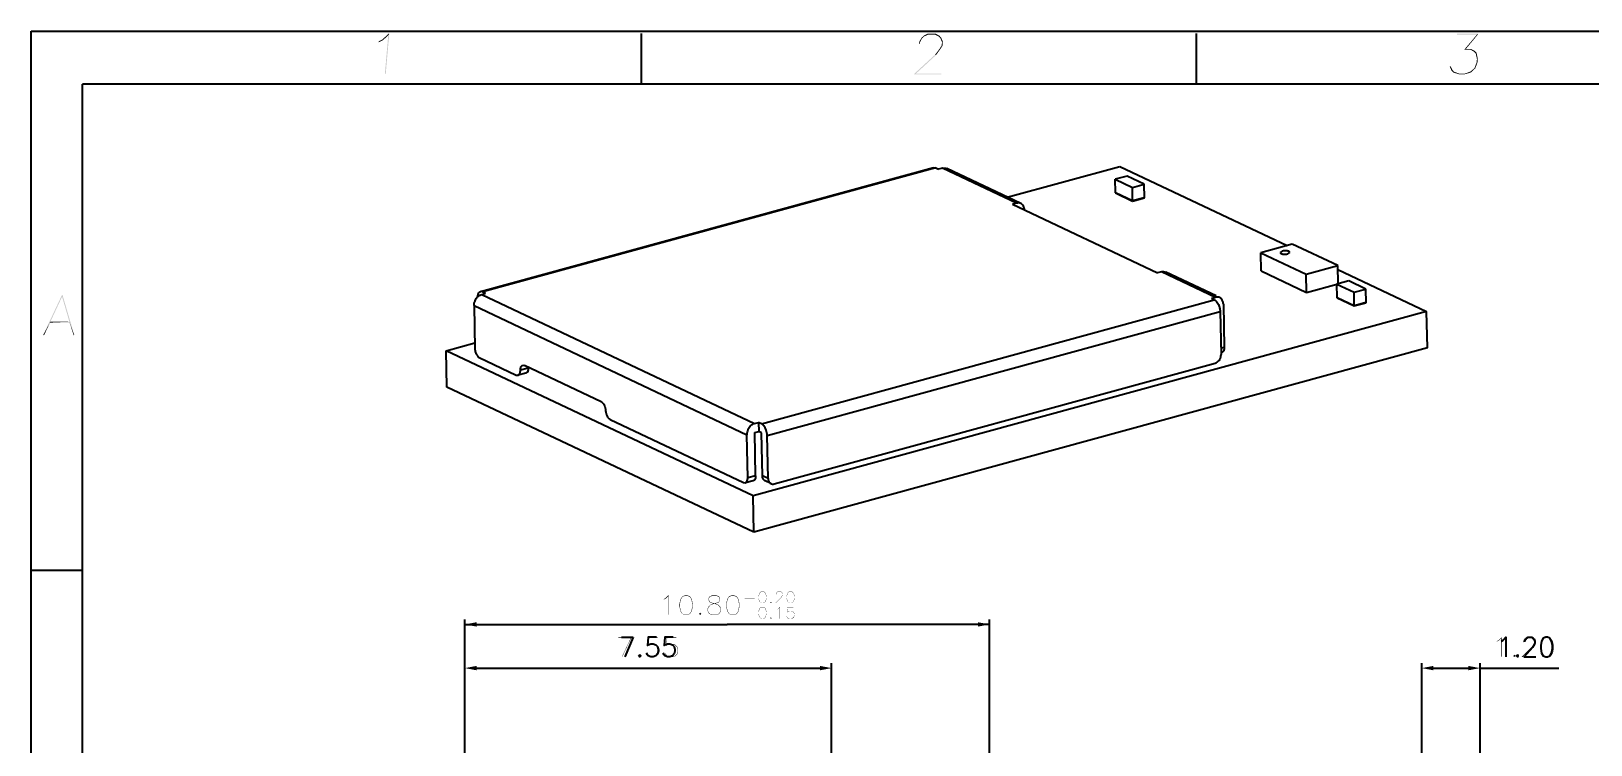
# Model space of a CAD drawing. Header units: millimetres. Extents: x 0 to 297, y 0 to 210.
# Drawn here: x 0 to 160.5, y 136.5 to 210 of the extents above; entities that cross this region are included whole.
import ezdxf

# ---------------------------------------------------------------- set-up
doc = ezdxf.new("R2010")
doc.units = ezdxf.units.MM
doc.header["$LTSCALE"] = 16.335
doc.header["$PDMODE"] = 3
doc.header["$PDSIZE"] = 0.3125
doc.layers.get('0').update_dxf_attribs({"linetype": 'CONTINUOUS'})
doc.layers.get('Defpoints').update_dxf_attribs({"linetype": 'CONTINUOUS'})
doc.styles.get("Standard").update_dxf_attribs({"font": 'romans.ttf'})
doc.dimstyles.new('DIMSTYLE_1', dxfattribs={"dimtxt": 2, "dimasz": 1.2, "dimexe": 0.5, "dimexo": 1, "dimgap": 0.5, "dimtad": 1, "dimlfac": 0.2, "dimzin": 0, "dimdsep": 46, "dimtxsty": 'STANDARD', "dimblk": '_FILLED', "dimblk1": '_FILLED', "dimblk2": '_FILLED', "dimcen": 0.09, "dimazin": 0, "dimtol": 1, "dimtp": 0.2, "dimtm": 0.15, "dimtfac": 0.6, "dimtofl": 0, "dimtmove": 0, "dimatfit": 3, "dimldrblk": '_FILLED', "dimfxl": 1, "dimtolj": 1, "dimtzin": 0, "dimarcsym": 0})

# ---------------------------------------------------------------- blocks, each defined once
blk = doc.blocks.new('_FILLED')
at = {"color": 0, "linetype": 'ByBlock'}
blk.add_solid([(0, 0), (-1, 0.1875), (-1, -0.1875)], dxfattribs=at)
blk = doc.blocks.new('*D2')
at = {"color": 2, "linetype": 'Continuous'}
for p, q in [((44.64, 135.4), (44.64, 149.4)), ((98.64, 135.4), (98.64, 149.4)), ((44.64, 148.9), (71.64, 148.9)), ((98.64, 148.9), (71.64, 148.9))]:
    blk.add_line(p, q, dxfattribs=at)
at = {"color": 2, "linetype": 'Continuous', "xscale": 1.199999999999999, "yscale": 1.199999999999999, "zscale": 1.199999999999999, "rotation": 180}
blk.add_blockref('_FILLED', (44.64, 148.9), dxfattribs=at)
at = {"color": 2, "linetype": 'Continuous', "xscale": 1.199999999999999, "yscale": 1.199999999999999, "zscale": 1.199999999999999}
blk.add_blockref('_FILLED', (98.64, 148.9), dxfattribs=at)
blk = doc.blocks.new('*D7')
at = {"color": 0, "linetype": 'Continuous', "lineweight": -2}
for p, q in [((143.13, 133), (143.13, 144.9)), ((149.13, 135.4), (149.13, 144.9)), ((144.33, 144.4), (147.93, 144.4)), ((149.13, 144.4), (157.24, 144.4))]:
    blk.add_line(p, q, dxfattribs=at)
at = {"layer": 'Defpoints', "color": 0, "linetype": 'Continuous'}
for p in [(143.13, 144.4), (149.13, 134.4), (143.13, 132)]:
    blk.add_point(p, dxfattribs=at)
at = {"color": 0, "linetype": 'Continuous', "lineweight": -2, "xscale": 1.199999999999999, "yscale": 1.199999999999999, "zscale": 1.199999999999999, "rotation": 180}
blk.add_blockref('_FILLED', (143.13, 144.4), dxfattribs=at)
at = {"color": 0, "linetype": 'Continuous', "lineweight": -2, "xscale": 1.199999999999999, "yscale": 1.199999999999999, "zscale": 1.199999999999999}
blk.add_blockref('_FILLED', (149.13, 144.4), dxfattribs=at)
at = {"color": 0, "linetype": 'Continuous', "insert": (150.83, 147.57), "char_height": 2, "attachment_point": 1, "line_spacing_factor": 0.9}
blk.add_mtext('\\A1;1.20', dxfattribs=at)
blk = doc.blocks.new('*D9')
at = {"color": 0, "linetype": 'Continuous', "lineweight": -2}
for p, q in [((44.64, 135.4), (44.64, 144.9)), ((82.39, 133), (82.39, 144.9)), ((45.84, 144.4), (81.19, 144.4))]:
    blk.add_line(p, q, dxfattribs=at)
at = {"layer": 'Defpoints', "color": 0, "linetype": 'Continuous'}
for p in [(82.39, 144.4), (44.64, 134.4), (82.39, 132)]:
    blk.add_point(p, dxfattribs=at)
at = {"color": 0, "linetype": 'Continuous', "lineweight": -2, "xscale": 1.199999999999999, "yscale": 1.199999999999999, "zscale": 1.199999999999999, "rotation": 180}
blk.add_blockref('_FILLED', (44.64, 144.4), dxfattribs=at)
at = {"color": 0, "linetype": 'Continuous', "lineweight": -2, "xscale": 1.199999999999999, "yscale": 1.199999999999999, "zscale": 1.199999999999999}
blk.add_blockref('_FILLED', (82.39, 144.4), dxfattribs=at)
at = {"color": 0, "linetype": 'Continuous', "insert": (63.52, 147.57), "char_height": 2, "attachment_point": 2, "line_spacing_factor": 0.9}
blk.add_mtext('\\A1;7.55', dxfattribs=at)

msp = doc.modelspace()

# ---------------------------------------------------------------- linework, layer by layer
at = {"color": 7, "linetype": 'Continuous'}
for p, q in [((0, 0), (0, 210)), ((0, 210), (297, 210)), ((62.827, 204.558), (62.827, 209.751)), ((119.942, 204.558), (119.942, 209.751)), ((92.86, 195.939), (46.241, 183.168)), ((92.861, 195.939), (93.105, 195.909)), ((93.105, 195.909), (93.398, 195.771)), ((93.803, 195.882), (93.398, 195.771)), ((101.856, 192.25), (94.251, 195.851)), ((100.466, 192.908), (112.037, 196.078)), ((112.037, 196.078), (129.267, 187.92)), ((112.803, 195.074), (111.586, 194.741)), ((111.614, 193.386), (111.586, 194.741)), ((111.586, 194.741), (113.342, 193.91)), ((114.558, 194.243), (112.803, 195.074)), ((113.342, 193.91), (114.558, 194.243)), ((114.587, 192.841), (114.558, 194.243)), ((111.614, 193.386), (111.594, 193.38)), ((111.595, 193.333), (111.594, 193.38)), ((111.594, 193.38), (113.349, 192.549)), ((111.595, 193.333), (113.35, 192.502)), ((111.615, 193.339), (113.37, 192.508)), ((113.37, 192.508), (113.342, 193.91)), ((113.349, 192.549), (114.565, 192.882)), ((113.35, 192.502), (114.587, 192.841)), ((114.566, 192.835), (114.565, 192.882)), ((101.409, 192.281), (101.004, 192.17)), ((101.004, 192.17), (115.922, 185.106)), ((113.35, 192.502), (113.349, 192.549)), ((129.798, 188.066), (126.555, 187.177)), ((134.479, 185.85), (129.798, 188.066)), ((126.555, 187.177), (131.236, 184.961)), ((126.594, 185.308), (126.555, 187.177)), ((128.762, 187.344), (128.555, 187.196)), ((129.347, 187.067), (129.554, 187.216)), ((116.328, 185.217), (115.922, 185.106)), ((121.96, 182.731), (116.775, 185.186)), ((126.594, 185.308), (131.274, 183.091)), ((131.236, 184.961), (134.479, 185.85)), ((131.274, 183.091), (131.236, 184.961)), ((134.517, 183.98), (134.479, 185.85)), ((134.487, 185.449), (143.63, 181.12)), ((46.486, 183.138), (46.779, 183)), ((131.274, 183.091), (134.517, 183.98)), ((135.62, 184.271), (134.403, 183.938)), ((134.403, 183.938), (136.159, 183.107)), ((134.431, 182.582), (134.403, 183.938)), ((137.375, 183.44), (135.62, 184.271)), ((136.159, 183.107), (137.375, 183.44)), ((136.188, 181.704), (136.159, 183.107)), ((137.404, 182.038), (137.375, 183.44)), ((45.582, 181.732), (45.674, 177.291)), ((46.374, 182.888), (46.779, 183)), ((121.886, 182.585), (121.48, 182.474)), ((121.773, 182.336), (121.48, 182.474)), ((122.716, 181.873), (122.807, 177.432)), ((134.431, 182.582), (134.411, 182.577)), ((134.411, 182.577), (136.166, 181.746)), ((134.412, 182.53), (134.411, 182.577)), ((134.412, 182.53), (136.167, 181.699)), ((134.432, 182.535), (136.188, 181.704)), ((136.166, 181.746), (137.382, 182.079)), ((136.167, 181.699), (136.166, 181.746)), ((136.167, 181.699), (137.404, 182.038)), ((137.383, 182.032), (137.382, 182.079)), ((143.63, 181.12), (74.31, 162.129)), ((122.377, 181.124), (122.469, 176.684)), ((143.707, 177.38), (143.63, 181.12)), ((42.717, 177.088), (45.661, 177.894)), ((42.794, 173.348), (42.717, 177.088)), ((74.31, 162.129), (42.717, 177.088)), ((143.707, 177.38), (74.387, 158.39)), ((46.127, 176.382), (49.93, 174.582)), ((50.595, 175.59), (50.778, 175.568)), ((58.677, 171.829), (50.778, 175.568)), ((76.472, 163.378), (121.875, 175.816)), ((49.93, 174.582), (50.113, 174.56)), ((50.924, 174.781), (50.113, 174.559)), ((74.387, 158.39), (42.794, 173.348)), ((59.583, 170.011), (73.332, 163.501)), ((74.456, 169.592), (74.861, 169.703)), ((74.475, 168.657), (74.881, 168.768)), ((74.567, 164.217), (74.475, 168.657)), ((74.861, 169.703), (74.881, 168.768)), ((75.154, 169.565), (74.861, 169.703)), ((75.173, 168.63), (74.881, 168.768)), ((75.265, 164.189), (75.173, 168.63)), ((73.756, 163.995), (73.665, 168.435)), ((75.85, 163.912), (75.758, 168.353)), ((73.332, 163.501), (73.515, 163.479)), ((74.326, 163.701), (73.515, 163.479)), ((76.137, 163.401), (75.552, 163.678)), ((74.387, 158.39), (74.31, 162.129)), ((5.266, 154.454), (0, 154.454))]:
    msp.add_line(p, q, dxfattribs=at)
at = {"color": 9, "linetype": 'Continuous'}
for p, q in [((93.105, 195.909), (46.486, 183.138)), ((101.409, 192.281), (93.803, 195.882)), ((121.886, 182.585), (116.328, 185.217)), ((45.582, 181.732), (73.665, 168.435)), ((46.374, 182.888), (74.456, 169.592)), ((75.154, 169.565), (121.773, 182.336)), ((75.758, 168.353), (122.377, 181.124)), ((122.807, 177.432), (122.452, 177.335)), ((51.165, 175.297), (50.354, 175.075)), ((74.567, 164.217), (73.756, 163.995)), ((75.85, 163.912), (75.265, 164.189))]:
    msp.add_line(p, q, dxfattribs=at)
at = {"color": 7, "linetype": 'Continuous', "const_width": 0.2}
for points in [[(5.266, 5.348), (5.266, 204.558)], [(5.266, 204.558), (291.734, 204.558)]]:
    msp.add_lwpolyline(points, dxfattribs=at)
at = {"color": 7, "linetype": 'Continuous'}
for points, knots in [([(93.803, 195.882), (93.878, 195.902), (94.032, 195.92), (94.184, 195.883), (94.251, 195.851)], [0, 0, 0, 0, 0.5116339, 1, 1, 1, 1]), ([(101.856, 192.25), (101.789, 192.281), (101.638, 192.319), (101.484, 192.301), (101.409, 192.281)], [0, 0, 0, 0, 0.4883661, 1, 1, 1, 1]), ([(102.239, 191.568), (102.238, 191.643), (102.219, 191.788), (102.143, 191.986), (102.021, 192.148), (101.913, 192.223), (101.856, 192.25)], [0, 0, 0, 0, 0.2722447, 0.5290486, 0.7693281, 1, 1, 1, 1]), ([(128.555, 187.196), (128.554, 187.157), (128.609, 187.113), (128.671, 187.085), (128.737, 187.061), (128.833, 187.04), (128.96, 187.029), (129.095, 187.029), (129.225, 187.041), (129.308, 187.057), (129.347, 187.067)], [0, 0, 0, 0, 0.1382427, 0.1904254, 0.249231, 0.3843907, 0.5381582, 0.7003247, 0.8584264, 1, 1, 1, 1]), ([(129.554, 187.216), (129.555, 187.255), (129.5, 187.299), (129.438, 187.327), (129.372, 187.351), (129.276, 187.372), (129.148, 187.383), (129.014, 187.383), (128.884, 187.371), (128.8, 187.355), (128.762, 187.344)], [0, 0, 0, 0, 0.1382427, 0.1904254, 0.249231, 0.3843907, 0.5381582, 0.7003247, 0.8584264, 1, 1, 1, 1]), ([(116.328, 185.217), (116.403, 185.238), (116.557, 185.255), (116.708, 185.218), (116.775, 185.186)], [0, 0, 0, 0, 0.5116339, 1, 1, 1, 1]), ([(46.241, 183.167), (46.187, 183.153), (46.077, 183.082), (46.015, 182.972), (45.989, 182.911)], [0, 0, 0, 0, 0.4585506, 1, 1, 1, 1]), ([(46.402, 183.168), (46.389, 183.171), (46.336, 183.181), (46.28, 183.178), (46.241, 183.167)], [0, 0, 0, 0, 0.2602474, 1, 1, 1, 1]), ([(46.486, 183.138), (46.479, 183.141), (46.452, 183.153), (46.424, 183.163), (46.402, 183.168)], [0, 0, 0, 0, 0.2578757, 1, 1, 1, 1]), ([(45.582, 181.732), (45.579, 181.9), (45.651, 182.244), (45.847, 182.534), (45.971, 182.652)], [0, 0, 0, 0, 0.4969841, 1, 1, 1, 1]), ([(45.989, 182.911), (45.981, 182.889), (45.948, 182.796), (45.931, 182.697), (45.925, 182.621)], [0, 0, 0, 0, 0.2317954, 1, 1, 1, 1]), ([(45.971, 182.652), (45.986, 182.666), (46.046, 182.721), (46.113, 182.768), (46.165, 182.799)], [0, 0, 0, 0, 0.2554178, 1, 1, 1, 1]), ([(46.165, 182.799), (46.182, 182.809), (46.248, 182.845), (46.319, 182.874), (46.374, 182.888)], [0, 0, 0, 0, 0.2580911, 1, 1, 1, 1]), ([(121.773, 182.336), (121.828, 182.31), (121.938, 182.231), (122.135, 182.005), (122.238, 181.786), (122.289, 181.629)], [0, 0, 0, 0, 0.2051894, 0.4457683, 1, 1, 1, 1]), ([(122.333, 182.554), (122.266, 182.586), (122.115, 182.623), (121.961, 182.606), (121.886, 182.585)], [0, 0, 0, 0, 0.4883661, 1, 1, 1, 1]), ([(122.289, 181.629), (122.303, 181.587), (122.35, 181.422), (122.375, 181.251), (122.377, 181.124)], [0, 0, 0, 0, 0.2556025, 1, 1, 1, 1]), ([(122.598, 182.31), (122.566, 182.363), (122.489, 182.46), (122.387, 182.529), (122.333, 182.554)], [0, 0, 0, 0, 0.5091238, 1, 1, 1, 1]), ([(122.716, 181.873), (122.715, 181.913), (122.703, 182.064), (122.655, 182.214), (122.598, 182.31)], [0, 0, 0, 0, 0.2622439, 1, 1, 1, 1]), ([(45.674, 177.291), (45.676, 177.163), (45.722, 176.912), (45.832, 176.68), (45.905, 176.58)], [0, 0, 0, 0, 0.5081815, 1, 1, 1, 1]), ([(122.807, 177.432), (122.809, 177.37), (122.801, 177.252), (122.757, 177.093), (122.681, 176.973), (122.605, 176.927), (122.567, 176.917)], [0, 0, 0, 0, 0.3098896, 0.5806391, 0.8058102, 1, 1, 1, 1]), ([(45.905, 176.58), (45.922, 176.557), (45.984, 176.48), (46.062, 176.413), (46.127, 176.382)], [0, 0, 0, 0, 0.279905, 1, 1, 1, 1]), ([(50.336, 174.864), (50.339, 174.881), (50.351, 174.95), (50.355, 175.021), (50.354, 175.075)], [0, 0, 0, 0, 0.2384323, 1, 1, 1, 1]), ([(50.354, 175.075), (50.353, 175.138), (50.36, 175.255), (50.404, 175.414), (50.481, 175.534), (50.557, 175.58), (50.595, 175.59)], [0, 0, 0, 0, 0.3098896, 0.5806391, 0.8058102, 1, 1, 1, 1]), ([(51.165, 175.297), (51.166, 175.234), (51.158, 175.117), (51.115, 174.958), (51.038, 174.838), (50.962, 174.792), (50.924, 174.782)], [0, 0, 0, 0, 0.3098896, 0.5806391, 0.8058102, 1, 1, 1, 1]), ([(121.875, 175.816), (122.027, 175.857), (122.308, 176.071), (122.44, 176.389), (122.462, 176.559)], [0, 0, 0, 0, 0.479537, 1, 1, 1, 1]), ([(50.113, 174.56), (50.14, 174.567), (50.194, 174.593), (50.285, 174.69), (50.321, 174.793), (50.336, 174.864)], [0, 0, 0, 0, 0.2117346, 0.4421639, 1, 1, 1, 1]), ([(58.677, 171.829), (58.741, 171.798), (58.866, 171.691), (59.004, 171.473), (59.1, 171.207), (59.128, 171.015), (59.13, 170.92)], [0, 0, 0, 0, 0.2036081, 0.4531757, 0.7284931, 1, 1, 1, 1]), ([(59.13, 170.92), (59.132, 170.824), (59.16, 170.632), (59.255, 170.367), (59.394, 170.149), (59.518, 170.042), (59.583, 170.011)], [0, 0, 0, 0, 0.2715069, 0.5468243, 0.7963919, 1, 1, 1, 1]), ([(74.053, 169.356), (73.929, 169.238), (73.734, 168.947), (73.661, 168.604), (73.665, 168.435)], [0, 0, 0, 0, 0.5030159, 1, 1, 1, 1]), ([(74.456, 169.592), (74.42, 169.582), (74.272, 169.53), (74.14, 169.438), (74.053, 169.356)], [0, 0, 0, 0, 0.2367787, 1, 1, 1, 1]), ([(75.229, 169.521), (75.223, 169.525), (75.199, 169.541), (75.173, 169.555), (75.154, 169.565)], [0, 0, 0, 0, 0.2588936, 1, 1, 1, 1]), ([(75.402, 169.361), (75.389, 169.377), (75.336, 169.436), (75.277, 169.489), (75.229, 169.521)], [0, 0, 0, 0, 0.2669906, 1, 1, 1, 1]), ([(75.758, 168.353), (75.754, 168.538), (75.684, 168.898), (75.515, 169.226), (75.402, 169.361)], [0, 0, 0, 0, 0.513361, 1, 1, 1, 1]), ([(73.515, 163.479), (73.542, 163.486), (73.596, 163.513), (73.687, 163.61), (73.723, 163.712), (73.738, 163.784)], [0, 0, 0, 0, 0.2117346, 0.4421639, 1, 1, 1, 1]), ([(73.738, 163.784), (73.741, 163.801), (73.753, 163.87), (73.757, 163.941), (73.756, 163.995)], [0, 0, 0, 0, 0.2384323, 1, 1, 1, 1]), ([(74.515, 163.894), (74.496, 163.848), (74.449, 163.765), (74.367, 163.712), (74.326, 163.701)], [0, 0, 0, 0, 0.5414494, 1, 1, 1, 1]), ([(74.567, 164.217), (74.567, 164.187), (74.565, 164.078), (74.545, 163.968), (74.515, 163.894)], [0, 0, 0, 0, 0.2716255, 1, 1, 1, 1]), ([(75.307, 163.959), (75.3, 163.977), (75.277, 164.051), (75.266, 164.13), (75.265, 164.189)], [0, 0, 0, 0, 0.2431562, 1, 1, 1, 1]), ([(75.552, 163.678), (75.532, 163.687), (75.453, 163.732), (75.389, 163.802), (75.353, 163.861)], [0, 0, 0, 0, 0.2456751, 1, 1, 1, 1]), ([(75.85, 163.912), (75.85, 163.882), (75.859, 163.769), (75.895, 163.656), (75.939, 163.584)], [0, 0, 0, 0, 0.2622439, 1, 1, 1, 1]), ([(75.939, 163.584), (75.951, 163.564), (76.002, 163.489), (76.076, 163.43), (76.137, 163.401)], [0, 0, 0, 0, 0.259304, 1, 1, 1, 1]), ([(76.137, 163.401), (76.187, 163.377), (76.301, 163.349), (76.416, 163.362), (76.472, 163.378)], [0, 0, 0, 0, 0.4883661, 1, 1, 1, 1])]:
    msp.add_open_spline(points, degree=3, knots=knots, dxfattribs=at)
for points in [[(122.462, 176.559), (122.467, 176.6), (122.47, 176.642), (122.469, 176.684)], [(75.353, 163.861), (75.335, 163.892), (75.319, 163.925), (75.307, 163.959)]]:
    msp.add_open_spline(points, degree=3, dxfattribs=at)
for points in [[(36.203, 209.065), (35.748, 208.947), (36.152, 209.154)], [(35.748, 208.947), (36.203, 209.065), (35.77, 208.858)], [(36.856, 209.747), (36.751, 209.569), (36.152, 209.154)], [(36.856, 209.747), (36.152, 209.154), (36.796, 209.747)], [(36.152, 209.154), (36.751, 209.569), (36.203, 209.065)], [(36.404, 205.597), (36.751, 209.569), (36.856, 209.747)], [(36.404, 205.597), (36.856, 209.747), (36.492, 205.597)], [(91.494, 208.887), (91.389, 208.709), (91.407, 208.917)], [(91.389, 208.709), (91.494, 208.887), (91.478, 208.709)], [(91.705, 209.273), (91.407, 208.917), (91.651, 209.332)], [(91.407, 208.917), (91.705, 209.273), (91.494, 208.887)], [(91.899, 209.45), (91.651, 209.332), (91.877, 209.539)], [(91.651, 209.332), (91.899, 209.45), (91.705, 209.273)], [(92.3, 209.628), (91.877, 209.539), (92.28, 209.747)], [(91.877, 209.539), (92.3, 209.628), (91.899, 209.45)], [(92.28, 209.747), (93.081, 209.747), (92.3, 209.628)], [(93.07, 209.628), (92.3, 209.628), (93.081, 209.747)], [(93.07, 209.628), (93.081, 209.747), (93.478, 209.539)], [(93.478, 209.539), (93.41, 209.45), (93.07, 209.628)], [(93.41, 209.45), (93.478, 209.539), (93.667, 209.332)], [(93.667, 209.332), (93.573, 209.273), (93.41, 209.45)], [(93.573, 209.273), (93.667, 209.332), (93.838, 208.917)], [(93.838, 208.917), (93.747, 208.887), (93.573, 209.273)], [(93.715, 208.532), (93.747, 208.887), (93.838, 208.917)], [(93.715, 208.532), (93.838, 208.917), (93.802, 208.502)], [(148.979, 209.747), (146.745, 209.628), (146.756, 209.747)], [(148.791, 209.628), (146.745, 209.628), (148.979, 209.747)], [(147.685, 208.176), (147.5, 208.087), (148.791, 209.628)], [(148.791, 209.628), (148.979, 209.747), (147.685, 208.176)], [(93.123, 207.524), (90.847, 205.567), (93.04, 207.583)], [(93.123, 207.524), (91.06, 205.627), (90.847, 205.567)], [(93.561, 208.117), (93.04, 207.583), (93.474, 208.146)], [(93.04, 207.583), (93.561, 208.117), (93.123, 207.524)], [(93.802, 208.502), (93.474, 208.146), (93.715, 208.532)], [(93.474, 208.146), (93.802, 208.502), (93.561, 208.117)], [(147.685, 208.176), (148.189, 208.176), (147.5, 208.087)], [(148.152, 208.087), (147.5, 208.087), (148.189, 208.176)], [(148.152, 208.087), (148.189, 208.176), (148.586, 207.968)], [(148.586, 207.968), (148.519, 207.879), (148.152, 208.087)], [(148.519, 207.879), (148.586, 207.968), (148.775, 207.761)], [(148.775, 207.761), (148.681, 207.702), (148.519, 207.879)], [(148.681, 207.702), (148.775, 207.761), (148.901, 207.168)], [(148.901, 207.168), (148.81, 207.138), (148.681, 207.702)], [(148.779, 206.783), (148.81, 207.138), (148.901, 207.168)], [(148.779, 206.783), (148.901, 207.168), (148.865, 206.753)], [(91.06, 205.627), (93.698, 205.627), (90.847, 205.567)], [(90.847, 205.567), (93.698, 205.627), (93.693, 205.567)], [(146.013, 206.338), (146.107, 206.397), (146.281, 206.012)], [(146.281, 206.012), (146.186, 205.953), (146.013, 206.338)], [(146.186, 205.953), (146.281, 206.012), (146.443, 205.834)], [(146.443, 205.834), (146.376, 205.745), (146.186, 205.953)], [(146.376, 205.745), (146.443, 205.834), (146.988, 205.627)], [(146.988, 205.627), (146.953, 205.567), (146.376, 205.745)], [(146.988, 205.627), (147.551, 205.627), (146.953, 205.567)], [(147.576, 205.567), (146.953, 205.567), (147.551, 205.627)], [(148.184, 205.745), (147.551, 205.627), (148.133, 205.834)], [(147.551, 205.627), (148.184, 205.745), (147.576, 205.567)], [(148.635, 206.16), (148.133, 205.834), (148.549, 206.19)], [(148.133, 205.834), (148.635, 206.16), (148.184, 205.745)], [(148.865, 206.753), (148.549, 206.19), (148.779, 206.783)], [(148.549, 206.19), (148.865, 206.753), (148.635, 206.16)], [(3.225, 182.827), (3.179, 182.65), (1.234, 178.707)], [(3.225, 182.827), (1.234, 178.707), (3.165, 182.827)], [(3.179, 182.65), (1.975, 180.071), (1.234, 178.707)], [(3.932, 180.071), (3.179, 182.65), (3.225, 182.827)], [(3.932, 180.071), (3.225, 182.827), (4.435, 178.707)], [(1.975, 180.071), (1.938, 179.982), (1.234, 178.707)], [(1.234, 178.707), (1.938, 179.982), (1.32, 178.677)], [(1.975, 180.071), (3.932, 180.071), (1.938, 179.982)], [(3.954, 179.982), (1.938, 179.982), (3.932, 180.071)], [(4.435, 178.707), (3.954, 179.982), (3.932, 180.071)], [(4.435, 178.707), (4.373, 178.677), (3.954, 179.982)]]:
    msp.add_solid(points, dxfattribs=at)
at = {"color": 2, "linetype": 'Continuous'}
for points in [[(65.327, 151.57), (65.113, 151.513), (65.298, 151.613)], [(65.113, 151.513), (65.327, 151.57), (65.127, 151.47)], [(65.613, 151.899), (65.57, 151.813), (65.298, 151.613)], [(65.613, 151.899), (65.298, 151.613), (65.584, 151.899)], [(65.298, 151.613), (65.57, 151.813), (65.327, 151.57)], [(65.57, 149.899), (65.57, 151.813), (65.613, 151.899)], [(65.57, 149.899), (65.613, 151.899), (65.613, 149.899)], [(66.87, 151.484), (66.727, 151.027), (66.827, 151.499)], [(66.727, 151.027), (66.87, 151.484), (66.77, 151.013)], [(66.77, 151.013), (66.727, 150.742), (66.727, 151.027)], [(66.727, 150.742), (66.77, 151.013), (66.77, 150.742)], [(67.041, 151.756), (66.827, 151.499), (67.027, 151.799)], [(66.827, 151.499), (67.041, 151.756), (66.87, 151.484)], [(67.513, 151.899), (67.313, 151.842), (67.027, 151.799)], [(67.513, 151.899), (67.027, 151.799), (67.313, 151.899)], [(67.027, 151.799), (67.313, 151.842), (67.041, 151.756)], [(67.498, 151.842), (67.313, 151.842), (67.513, 151.899)], [(67.498, 151.842), (67.513, 151.899), (67.798, 151.799)], [(67.798, 151.799), (67.77, 151.756), (67.498, 151.842)], [(67.77, 151.756), (67.798, 151.799), (67.998, 151.499)], [(67.998, 151.499), (67.955, 151.484), (67.77, 151.756)], [(67.955, 151.484), (67.998, 151.499), (68.084, 151.027)], [(68.084, 151.027), (68.041, 151.013), (67.955, 151.484)], [(68.041, 150.742), (68.041, 151.013), (68.084, 151.027)], [(68.041, 150.742), (68.084, 151.027), (68.084, 150.742)], [(69.855, 151.756), (69.727, 151.599), (69.827, 151.799)], [(69.727, 151.599), (69.855, 151.756), (69.77, 151.584)], [(69.77, 151.584), (69.727, 151.399), (69.727, 151.599)], [(69.727, 151.399), (69.77, 151.584), (69.77, 151.399)], [(69.77, 151.399), (69.827, 151.199), (69.727, 151.399)], [(69.941, 150.913), (69.727, 150.756), (69.927, 150.956)], [(69.727, 150.756), (69.941, 150.913), (69.77, 150.727)], [(69.77, 151.399), (69.855, 151.227), (69.827, 151.199)], [(70.498, 151.899), (70.127, 151.842), (69.827, 151.799)], [(70.498, 151.899), (69.827, 151.799), (70.113, 151.899)], [(69.827, 151.799), (70.127, 151.842), (69.855, 151.756)], [(69.827, 151.199), (69.855, 151.227), (70.041, 151.142)], [(70.041, 151.142), (70.027, 151.099), (69.827, 151.199)], [(70.313, 151.027), (69.927, 150.956), (70.227, 151.042)], [(70.313, 151.027), (70.227, 150.999), (69.927, 150.956)], [(69.927, 150.956), (70.227, 150.999), (69.941, 150.913)], [(70.027, 151.099), (70.041, 151.142), (70.313, 151.07)], [(70.313, 151.07), (70.227, 151.042), (70.027, 151.099)], [(70.498, 151.842), (70.127, 151.842), (70.498, 151.899)], [(70.227, 151.042), (70.313, 151.07), (70.598, 151.099)], [(70.227, 151.042), (70.598, 151.099), (70.398, 151.042)], [(70.227, 151.042), (70.398, 151.042), (70.313, 151.027)], [(70.598, 151.099), (70.313, 151.07), (70.584, 151.142)], [(70.398, 151.042), (70.413, 151.042), (70.313, 151.027)], [(70.398, 150.999), (70.313, 151.027), (70.413, 151.042)], [(70.398, 150.999), (70.413, 151.042), (70.698, 150.956)], [(70.698, 150.956), (70.67, 150.913), (70.398, 150.999)], [(70.498, 151.842), (70.498, 151.899), (70.798, 151.799)], [(70.798, 151.799), (70.77, 151.756), (70.498, 151.842)], [(70.798, 151.199), (70.584, 151.142), (70.77, 151.227)], [(70.584, 151.142), (70.798, 151.199), (70.598, 151.099)], [(70.67, 150.913), (70.698, 150.956), (70.898, 150.756)], [(70.898, 150.756), (70.855, 150.727), (70.67, 150.913)], [(70.77, 151.756), (70.798, 151.799), (70.898, 151.599)], [(70.898, 151.599), (70.855, 151.584), (70.77, 151.756)], [(70.898, 151.399), (70.77, 151.227), (70.855, 151.399)], [(70.77, 151.227), (70.898, 151.399), (70.798, 151.199)], [(70.855, 151.399), (70.855, 151.584), (70.898, 151.599)], [(70.855, 151.399), (70.898, 151.599), (70.898, 151.399)], [(71.684, 151.484), (71.541, 151.027), (71.641, 151.499)], [(71.541, 151.027), (71.684, 151.484), (71.584, 151.013)], [(71.584, 151.013), (71.541, 150.742), (71.541, 151.027)], [(71.541, 150.742), (71.584, 151.013), (71.584, 150.742)], [(71.855, 151.756), (71.641, 151.499), (71.841, 151.799)], [(71.641, 151.499), (71.855, 151.756), (71.684, 151.484)], [(72.327, 151.899), (72.127, 151.842), (71.841, 151.799)], [(72.327, 151.899), (71.841, 151.799), (72.127, 151.899)], [(71.841, 151.799), (72.127, 151.842), (71.855, 151.756)], [(72.313, 151.842), (72.127, 151.842), (72.327, 151.899)], [(72.313, 151.842), (72.327, 151.899), (72.613, 151.799)], [(72.613, 151.799), (72.584, 151.756), (72.313, 151.842)], [(72.584, 151.756), (72.613, 151.799), (72.813, 151.499)], [(72.813, 151.499), (72.77, 151.484), (72.584, 151.756)], [(72.77, 151.484), (72.813, 151.499), (72.898, 151.027)], [(72.898, 151.027), (72.855, 151.013), (72.77, 151.484)], [(72.855, 150.742), (72.855, 151.013), (72.898, 151.027)], [(72.855, 150.742), (72.898, 151.027), (72.898, 150.742)], [(73.962, 151.622), (74.459, 151.622), (73.439, 151.587)], [(73.936, 151.622), (73.962, 151.622), (73.439, 151.587)], [(73.936, 151.622), (73.439, 151.587), (73.439, 151.622)], [(73.936, 151.587), (73.439, 151.587), (74.459, 151.622)], [(73.962, 152.119), (73.936, 151.622), (73.936, 152.119)], [(73.936, 151.622), (73.962, 152.119), (73.962, 151.622)], [(73.962, 151.587), (73.936, 151.587), (74.459, 151.622)], [(73.962, 151.587), (73.936, 151.099), (73.936, 151.587)], [(73.936, 151.099), (73.962, 151.587), (73.962, 151.099)], [(73.962, 151.587), (74.459, 151.622), (74.459, 151.587)], [(74.948, 152.05), (74.862, 151.776), (74.922, 152.059)], [(74.862, 151.776), (74.948, 152.05), (74.888, 151.767)], [(74.888, 151.767), (74.862, 151.604), (74.862, 151.776)], [(74.862, 151.604), (74.888, 151.767), (74.888, 151.604)], [(74.888, 151.604), (74.922, 151.322), (74.862, 151.604)], [(74.922, 151.322), (74.888, 151.604), (74.948, 151.322)], [(75.051, 152.213), (74.922, 152.059), (75.042, 152.239)], [(74.922, 152.059), (75.051, 152.213), (74.948, 152.05)], [(74.948, 151.322), (75.042, 151.142), (74.922, 151.322)], [(74.948, 151.322), (75.051, 151.159), (75.042, 151.142)], [(75.334, 152.299), (75.214, 152.264), (75.042, 152.239)], [(75.334, 152.299), (75.042, 152.239), (75.214, 152.299)], [(75.042, 152.239), (75.214, 152.264), (75.051, 152.213)], [(75.042, 151.142), (75.051, 151.159), (75.214, 151.107)], [(75.214, 151.107), (75.214, 151.09), (75.042, 151.142)], [(75.325, 152.264), (75.214, 152.264), (75.334, 152.299)], [(75.214, 151.107), (75.325, 151.107), (75.214, 151.09)], [(75.334, 151.09), (75.214, 151.09), (75.325, 151.107)], [(75.325, 152.264), (75.334, 152.299), (75.505, 152.239)], [(75.505, 152.239), (75.488, 152.213), (75.325, 152.264)], [(75.505, 151.142), (75.325, 151.107), (75.488, 151.159)], [(75.325, 151.107), (75.505, 151.142), (75.334, 151.09)], [(75.488, 152.213), (75.505, 152.239), (75.625, 152.059)], [(75.625, 152.059), (75.599, 152.05), (75.488, 152.213)], [(75.625, 151.322), (75.488, 151.159), (75.599, 151.322)], [(75.488, 151.159), (75.625, 151.322), (75.505, 151.142)], [(75.599, 152.05), (75.625, 152.059), (75.676, 151.776)], [(75.676, 151.776), (75.651, 151.767), (75.599, 152.05)], [(75.676, 151.604), (75.599, 151.322), (75.651, 151.604)], [(75.599, 151.322), (75.676, 151.604), (75.625, 151.322)], [(75.651, 151.604), (75.651, 151.767), (75.676, 151.776)], [(75.651, 151.604), (75.676, 151.776), (75.676, 151.604)], [(76.062, 151.15), (76.139, 151.227), (76.216, 151.15)], [(76.216, 151.15), (76.139, 151.082), (76.062, 151.15)], [(77.194, 151.656), (76.585, 151.09), (77.168, 151.673)], [(77.194, 151.656), (76.645, 151.107), (76.585, 151.09)], [(76.645, 151.107), (77.408, 151.107), (76.585, 151.09)], [(76.585, 151.09), (77.408, 151.107), (77.408, 151.09)], [(76.739, 152.162), (76.662, 152.059), (76.722, 152.179)], [(76.662, 152.059), (76.739, 152.162), (76.688, 152.05)], [(76.688, 152.05), (76.662, 151.999), (76.662, 152.059)], [(76.662, 151.999), (76.688, 152.05), (76.688, 151.999)], [(76.791, 152.213), (76.722, 152.179), (76.782, 152.239)], [(76.722, 152.179), (76.791, 152.213), (76.739, 152.162)], [(76.902, 152.264), (76.782, 152.239), (76.894, 152.299)], [(76.782, 152.239), (76.902, 152.264), (76.791, 152.213)], [(76.894, 152.299), (77.125, 152.299), (76.902, 152.264)], [(77.125, 152.264), (76.902, 152.264), (77.125, 152.299)], [(77.125, 152.264), (77.125, 152.299), (77.245, 152.239)], [(77.245, 152.239), (77.228, 152.213), (77.125, 152.264)], [(77.305, 151.827), (77.168, 151.673), (77.279, 151.836)], [(77.168, 151.673), (77.305, 151.827), (77.194, 151.656)], [(77.228, 152.213), (77.245, 152.239), (77.305, 152.179)], [(77.305, 152.179), (77.279, 152.162), (77.228, 152.213)], [(77.279, 152.162), (77.305, 152.179), (77.365, 152.059)], [(77.365, 152.059), (77.339, 152.05), (77.279, 152.162)], [(77.365, 151.939), (77.279, 151.836), (77.339, 151.947)], [(77.279, 151.836), (77.365, 151.939), (77.305, 151.827)], [(77.339, 151.947), (77.339, 152.05), (77.365, 152.059)], [(77.339, 151.947), (77.365, 152.059), (77.365, 151.939)], [(77.836, 152.05), (77.751, 151.776), (77.811, 152.059)], [(77.751, 151.776), (77.836, 152.05), (77.776, 151.767)], [(77.776, 151.767), (77.751, 151.604), (77.751, 151.776)], [(77.751, 151.604), (77.776, 151.767), (77.776, 151.604)], [(77.776, 151.604), (77.811, 151.322), (77.751, 151.604)], [(77.811, 151.322), (77.776, 151.604), (77.836, 151.322)], [(77.939, 152.213), (77.811, 152.059), (77.931, 152.239)], [(77.811, 152.059), (77.939, 152.213), (77.836, 152.05)], [(77.836, 151.322), (77.931, 151.142), (77.811, 151.322)], [(77.836, 151.322), (77.939, 151.159), (77.931, 151.142)], [(78.222, 152.299), (78.102, 152.264), (77.931, 152.239)], [(78.222, 152.299), (77.931, 152.239), (78.102, 152.299)], [(77.931, 152.239), (78.102, 152.264), (77.939, 152.213)], [(77.931, 151.142), (77.939, 151.159), (78.102, 151.107)], [(78.102, 151.107), (78.102, 151.09), (77.931, 151.142)], [(78.214, 152.264), (78.102, 152.264), (78.222, 152.299)], [(78.102, 151.107), (78.214, 151.107), (78.102, 151.09)], [(78.222, 151.09), (78.102, 151.09), (78.214, 151.107)], [(78.214, 152.264), (78.222, 152.299), (78.394, 152.239)], [(78.394, 152.239), (78.376, 152.213), (78.214, 152.264)], [(78.394, 151.142), (78.214, 151.107), (78.376, 151.159)], [(78.214, 151.107), (78.394, 151.142), (78.222, 151.09)], [(78.376, 152.213), (78.394, 152.239), (78.514, 152.059)], [(78.514, 152.059), (78.488, 152.05), (78.376, 152.213)], [(78.514, 151.322), (78.376, 151.159), (78.488, 151.322)], [(78.376, 151.159), (78.514, 151.322), (78.394, 151.142)], [(78.488, 152.05), (78.514, 152.059), (78.565, 151.776)], [(78.565, 151.776), (78.539, 151.767), (78.488, 152.05)], [(78.565, 151.604), (78.488, 151.322), (78.539, 151.604)], [(78.488, 151.322), (78.565, 151.604), (78.514, 151.322)], [(78.539, 151.604), (78.539, 151.767), (78.565, 151.776)], [(78.539, 151.604), (78.565, 151.776), (78.565, 151.604)], [(66.77, 150.742), (66.827, 150.27), (66.727, 150.742)], [(66.827, 150.27), (66.77, 150.742), (66.87, 150.27)], [(66.87, 150.27), (67.027, 149.97), (66.827, 150.27)], [(66.87, 150.27), (67.041, 149.999), (67.027, 149.97)], [(67.027, 149.97), (67.041, 149.999), (67.313, 149.913)], [(67.313, 149.913), (67.313, 149.884), (67.027, 149.97)], [(67.313, 149.913), (67.498, 149.913), (67.313, 149.884)], [(67.513, 149.884), (67.313, 149.884), (67.498, 149.913)], [(67.798, 149.97), (67.498, 149.913), (67.77, 149.999)], [(67.498, 149.913), (67.798, 149.97), (67.513, 149.884)], [(67.998, 150.27), (67.77, 149.999), (67.955, 150.27)], [(67.77, 149.999), (67.998, 150.27), (67.798, 149.97)], [(68.084, 150.742), (67.955, 150.27), (68.041, 150.742)], [(67.955, 150.27), (68.084, 150.742), (67.998, 150.27)], [(68.727, 149.984), (68.855, 150.113), (68.984, 149.984)], [(68.984, 149.984), (68.855, 149.87), (68.727, 149.984)], [(69.77, 150.727), (69.627, 150.556), (69.727, 150.756)], [(69.627, 150.556), (69.77, 150.727), (69.67, 150.542)], [(69.67, 150.542), (69.627, 150.27), (69.627, 150.556)], [(69.627, 150.27), (69.67, 150.542), (69.67, 150.27)], [(69.67, 150.27), (69.727, 150.07), (69.627, 150.27)], [(69.67, 150.27), (69.77, 150.099), (69.727, 150.07)], [(69.727, 150.07), (69.77, 150.099), (69.855, 149.999)], [(69.855, 149.999), (69.827, 149.97), (69.727, 150.07)], [(69.827, 149.97), (69.855, 149.999), (70.127, 149.913)], [(70.127, 149.913), (70.113, 149.884), (69.827, 149.97)], [(70.127, 149.913), (70.498, 149.913), (70.113, 149.884)], [(70.498, 149.884), (70.113, 149.884), (70.498, 149.913)], [(70.798, 149.97), (70.498, 149.913), (70.77, 149.999)], [(70.498, 149.913), (70.798, 149.97), (70.498, 149.884)], [(70.984, 150.27), (70.77, 149.999), (70.941, 150.27)], [(70.77, 149.999), (70.984, 150.27), (70.798, 149.97)], [(70.855, 150.727), (70.898, 150.756), (70.984, 150.556)], [(70.984, 150.556), (70.941, 150.542), (70.855, 150.727)], [(70.941, 150.27), (70.941, 150.542), (70.984, 150.556)], [(70.941, 150.27), (70.984, 150.556), (70.984, 150.27)], [(71.584, 150.742), (71.641, 150.27), (71.541, 150.742)], [(71.641, 150.27), (71.584, 150.742), (71.684, 150.27)], [(71.684, 150.27), (71.841, 149.97), (71.641, 150.27)], [(71.684, 150.27), (71.855, 149.999), (71.841, 149.97)], [(71.841, 149.97), (71.855, 149.999), (72.127, 149.913)], [(72.127, 149.913), (72.127, 149.884), (71.841, 149.97)], [(72.127, 149.913), (72.313, 149.913), (72.127, 149.884)], [(72.327, 149.884), (72.127, 149.884), (72.313, 149.913)], [(72.613, 149.97), (72.313, 149.913), (72.584, 149.999)], [(72.313, 149.913), (72.613, 149.97), (72.327, 149.884)], [(72.813, 150.27), (72.584, 149.999), (72.77, 150.27)], [(72.584, 149.999), (72.813, 150.27), (72.613, 149.97)], [(72.898, 150.742), (72.77, 150.27), (72.855, 150.742)], [(72.77, 150.27), (72.898, 150.742), (72.813, 150.27)], [(74.459, 150.022), (73.439, 149.996), (73.439, 150.022)], [(73.439, 149.996), (74.459, 150.022), (74.459, 149.996)], [(74.948, 150.45), (74.862, 150.176), (74.922, 150.459)], [(74.862, 150.176), (74.948, 150.45), (74.888, 150.167)], [(74.888, 150.167), (74.862, 150.004), (74.862, 150.176)], [(74.862, 150.004), (74.888, 150.167), (74.888, 150.004)], [(74.888, 150.004), (74.922, 149.722), (74.862, 150.004)], [(74.922, 149.722), (74.888, 150.004), (74.948, 149.722)], [(75.051, 150.613), (74.922, 150.459), (75.042, 150.639)], [(74.922, 150.459), (75.051, 150.613), (74.948, 150.45)], [(74.948, 149.722), (75.042, 149.542), (74.922, 149.722)], [(74.948, 149.722), (75.051, 149.559), (75.042, 149.542)], [(75.334, 150.699), (75.214, 150.664), (75.042, 150.639)], [(75.334, 150.699), (75.042, 150.639), (75.214, 150.699)], [(75.042, 150.639), (75.214, 150.664), (75.051, 150.613)], [(75.042, 149.542), (75.051, 149.559), (75.214, 149.507)], [(75.214, 149.507), (75.214, 149.49), (75.042, 149.542)], [(75.325, 150.664), (75.214, 150.664), (75.334, 150.699)], [(75.214, 149.507), (75.325, 149.507), (75.214, 149.49)], [(75.334, 149.49), (75.214, 149.49), (75.325, 149.507)], [(75.325, 150.664), (75.334, 150.699), (75.505, 150.639)], [(75.505, 150.639), (75.488, 150.613), (75.325, 150.664)], [(75.505, 149.542), (75.325, 149.507), (75.488, 149.559)], [(75.325, 149.507), (75.505, 149.542), (75.334, 149.49)], [(75.488, 150.613), (75.505, 150.639), (75.625, 150.459)], [(75.625, 150.459), (75.599, 150.45), (75.488, 150.613)], [(75.625, 149.722), (75.488, 149.559), (75.599, 149.722)], [(75.488, 149.559), (75.625, 149.722), (75.505, 149.542)], [(75.599, 150.45), (75.625, 150.459), (75.676, 150.176)], [(75.676, 150.176), (75.651, 150.167), (75.599, 150.45)], [(75.676, 150.004), (75.599, 149.722), (75.651, 150.004)], [(75.599, 149.722), (75.676, 150.004), (75.625, 149.722)], [(75.651, 150.004), (75.651, 150.167), (75.676, 150.176)], [(75.651, 150.004), (75.676, 150.176), (75.676, 150.004)], [(76.062, 149.55), (76.139, 149.627), (76.216, 149.55)], [(76.216, 149.55), (76.139, 149.482), (76.062, 149.55)], [(76.911, 150.502), (76.782, 150.467), (76.894, 150.527)], [(76.782, 150.467), (76.911, 150.502), (76.791, 150.442)], [(77.082, 150.699), (77.056, 150.647), (76.894, 150.527)], [(77.082, 150.699), (76.894, 150.527), (77.065, 150.699)], [(76.894, 150.527), (77.056, 150.647), (76.911, 150.502)], [(77.056, 149.499), (77.056, 150.647), (77.082, 150.699)], [(77.056, 149.499), (77.082, 150.699), (77.082, 149.499)], [(77.751, 149.713), (77.776, 149.73), (77.836, 149.619)], [(77.836, 149.619), (77.811, 149.602), (77.751, 149.713)], [(77.888, 150.664), (77.802, 150.142), (77.871, 150.699)], [(77.888, 150.664), (77.836, 150.21), (77.802, 150.142)], [(77.836, 150.21), (77.888, 150.219), (77.802, 150.142)], [(77.811, 149.602), (77.836, 149.619), (77.888, 149.567)], [(77.888, 149.567), (77.871, 149.542), (77.811, 149.602)], [(77.888, 150.219), (77.836, 150.21), (77.871, 150.244)], [(77.871, 150.699), (78.445, 150.699), (77.888, 150.664)], [(78.222, 150.296), (78.051, 150.27), (77.871, 150.244)], [(78.222, 150.296), (77.871, 150.244), (78.042, 150.296)], [(77.871, 150.244), (78.051, 150.27), (77.888, 150.219)], [(77.871, 149.542), (77.888, 149.567), (78.051, 149.507)], [(78.051, 149.507), (78.042, 149.49), (77.871, 149.542)], [(77.888, 150.664), (78.445, 150.699), (78.445, 150.664)], [(78.051, 149.507), (78.214, 149.507), (78.042, 149.49)], [(78.222, 149.49), (78.042, 149.49), (78.214, 149.507)], [(78.214, 150.27), (78.051, 150.27), (78.222, 150.296)], [(78.214, 150.27), (78.222, 150.296), (78.394, 150.244)], [(78.394, 150.244), (78.376, 150.219), (78.214, 150.27)], [(78.394, 149.542), (78.214, 149.507), (78.376, 149.567)], [(78.214, 149.507), (78.394, 149.542), (78.222, 149.49)], [(78.376, 150.219), (78.394, 150.244), (78.514, 150.124)], [(78.514, 150.124), (78.488, 150.107), (78.376, 150.219)], [(78.514, 149.662), (78.376, 149.567), (78.488, 149.67)], [(78.376, 149.567), (78.514, 149.662), (78.394, 149.542)], [(78.488, 150.107), (78.514, 150.124), (78.565, 149.953)], [(78.565, 149.953), (78.539, 149.944), (78.488, 150.107)], [(78.565, 149.833), (78.488, 149.67), (78.539, 149.842)], [(78.488, 149.67), (78.565, 149.833), (78.514, 149.662)], [(78.539, 149.842), (78.539, 149.944), (78.565, 149.953)], [(78.539, 149.842), (78.565, 149.953), (78.565, 149.833)], [(61.793, 147.565), (60.45, 147.508), (60.45, 147.565)], [(61.722, 147.508), (60.45, 147.508), (61.793, 147.565)], [(60.807, 145.579), (61.722, 147.508), (61.793, 147.565)], [(60.807, 145.579), (61.793, 147.565), (60.836, 145.565)], [(63.55, 147.508), (63.407, 146.636), (63.522, 147.565)], [(63.55, 147.508), (63.464, 146.751), (63.407, 146.636)], [(63.464, 146.751), (63.55, 146.765), (63.407, 146.636)], [(63.55, 146.765), (63.464, 146.751), (63.522, 146.808)], [(63.522, 147.565), (64.479, 147.565), (63.55, 147.508)], [(64.107, 146.894), (63.822, 146.851), (63.522, 146.808)], [(64.107, 146.894), (63.522, 146.808), (63.807, 146.894)], [(63.522, 146.808), (63.822, 146.851), (63.55, 146.765)], [(63.55, 147.508), (64.479, 147.565), (64.479, 147.508)], [(64.093, 146.851), (63.822, 146.851), (64.107, 146.894)], [(64.093, 146.851), (64.107, 146.894), (64.393, 146.808)], [(64.393, 146.808), (64.364, 146.765), (64.093, 146.851)], [(64.364, 146.765), (64.393, 146.808), (64.593, 146.608)], [(64.593, 146.608), (64.55, 146.579), (64.364, 146.765)], [(64.55, 146.579), (64.593, 146.608), (64.679, 146.322)], [(64.679, 146.322), (64.636, 146.308), (64.55, 146.579)], [(64.679, 146.122), (64.55, 145.851), (64.636, 146.136)], [(64.55, 145.851), (64.679, 146.122), (64.593, 145.836)], [(64.636, 146.136), (64.636, 146.308), (64.679, 146.322)], [(64.636, 146.136), (64.679, 146.322), (64.679, 146.122)], [(65.464, 147.508), (65.322, 146.636), (65.436, 147.565)], [(65.464, 147.508), (65.379, 146.751), (65.322, 146.636)], [(65.379, 146.751), (65.464, 146.765), (65.322, 146.636)], [(65.464, 146.765), (65.379, 146.751), (65.436, 146.808)], [(65.436, 147.565), (66.393, 147.565), (65.464, 147.508)], [(66.022, 146.894), (65.736, 146.851), (65.436, 146.808)], [(66.022, 146.894), (65.436, 146.808), (65.722, 146.894)], [(65.436, 146.808), (65.736, 146.851), (65.464, 146.765)], [(65.464, 147.508), (66.393, 147.565), (66.393, 147.508)], [(66.007, 146.851), (65.736, 146.851), (66.022, 146.894)], [(66.007, 146.851), (66.022, 146.894), (66.307, 146.808)], [(66.307, 146.808), (66.279, 146.765), (66.007, 146.851)], [(66.279, 146.765), (66.307, 146.808), (66.507, 146.608)], [(66.507, 146.608), (66.464, 146.579), (66.279, 146.765)], [(66.464, 146.579), (66.507, 146.608), (66.593, 146.322)], [(66.593, 146.322), (66.55, 146.308), (66.464, 146.579)], [(66.593, 146.122), (66.464, 145.851), (66.55, 146.136)], [(66.464, 145.851), (66.593, 146.122), (66.507, 145.836)], [(66.55, 146.136), (66.55, 146.308), (66.593, 146.322)], [(66.55, 146.136), (66.593, 146.322), (66.593, 146.122)], [(151.061, 147.235), (150.846, 147.178), (151.032, 147.278)], [(150.846, 147.178), (151.061, 147.235), (150.861, 147.135)], [(151.346, 147.563), (151.303, 147.478), (151.032, 147.278)], [(151.346, 147.563), (151.032, 147.278), (151.318, 147.563)], [(151.032, 147.278), (151.303, 147.478), (151.061, 147.235)], [(151.303, 145.563), (151.303, 147.478), (151.346, 147.563)], [(151.303, 145.563), (151.346, 147.563), (151.346, 145.563)], [(154.432, 146.492), (153.418, 145.549), (154.389, 146.52)], [(154.432, 146.492), (153.518, 145.578), (153.418, 145.549)], [(153.675, 147.335), (153.546, 147.163), (153.646, 147.363)], [(153.546, 147.163), (153.675, 147.335), (153.589, 147.149)], [(153.589, 147.149), (153.546, 147.063), (153.546, 147.163)], [(153.546, 147.063), (153.589, 147.149), (153.589, 147.063)], [(153.761, 147.42), (153.646, 147.363), (153.746, 147.463)], [(153.646, 147.363), (153.761, 147.42), (153.675, 147.335)], [(153.946, 147.506), (153.746, 147.463), (153.932, 147.563)], [(153.746, 147.463), (153.946, 147.506), (153.761, 147.42)], [(153.932, 147.563), (154.318, 147.563), (153.946, 147.506)], [(154.318, 147.506), (153.946, 147.506), (154.318, 147.563)], [(154.318, 147.506), (154.318, 147.563), (154.518, 147.463)], [(154.518, 147.463), (154.489, 147.42), (154.318, 147.506)], [(154.618, 146.778), (154.389, 146.52), (154.575, 146.792)], [(154.389, 146.52), (154.618, 146.778), (154.432, 146.492)], [(154.489, 147.42), (154.518, 147.463), (154.618, 147.363)], [(154.618, 147.363), (154.575, 147.335), (154.489, 147.42)], [(154.575, 147.335), (154.618, 147.363), (154.718, 147.163)], [(154.718, 147.163), (154.675, 147.149), (154.575, 147.335)], [(154.718, 146.963), (154.575, 146.792), (154.675, 146.978)], [(154.575, 146.792), (154.718, 146.963), (154.618, 146.778)], [(154.675, 146.978), (154.675, 147.149), (154.718, 147.163)], [(154.675, 146.978), (154.718, 147.163), (154.718, 146.963)], [(155.503, 147.149), (155.361, 146.692), (155.461, 147.163)], [(155.361, 146.692), (155.503, 147.149), (155.403, 146.678)], [(155.403, 146.678), (155.361, 146.406), (155.361, 146.692)], [(155.361, 146.406), (155.403, 146.678), (155.403, 146.406)], [(155.403, 146.406), (155.461, 145.935), (155.361, 146.406)], [(155.461, 145.935), (155.403, 146.406), (155.503, 145.935)], [(155.675, 147.42), (155.461, 147.163), (155.661, 147.463)], [(155.461, 147.163), (155.675, 147.42), (155.503, 147.149)], [(156.146, 147.563), (155.946, 147.506), (155.661, 147.463)], [(156.146, 147.563), (155.661, 147.463), (155.946, 147.563)], [(155.661, 147.463), (155.946, 147.506), (155.675, 147.42)], [(156.132, 147.506), (155.946, 147.506), (156.146, 147.563)], [(156.132, 147.506), (156.146, 147.563), (156.432, 147.463)], [(156.432, 147.463), (156.403, 147.42), (156.132, 147.506)], [(156.403, 147.42), (156.432, 147.463), (156.632, 147.163)], [(156.632, 147.163), (156.589, 147.149), (156.403, 147.42)], [(156.589, 147.149), (156.632, 147.163), (156.718, 146.692)], [(156.718, 146.692), (156.675, 146.678), (156.589, 147.149)], [(156.718, 146.406), (156.589, 145.935), (156.675, 146.406)], [(156.589, 145.935), (156.718, 146.406), (156.632, 145.935)], [(156.675, 146.406), (156.675, 146.678), (156.718, 146.692)], [(156.675, 146.406), (156.718, 146.692), (156.718, 146.406)], [(62.422, 145.651), (62.55, 145.779), (62.679, 145.651)], [(62.679, 145.651), (62.55, 145.536), (62.422, 145.651)], [(63.322, 145.922), (63.364, 145.951), (63.464, 145.765)], [(63.464, 145.765), (63.422, 145.736), (63.322, 145.922)], [(63.422, 145.736), (63.464, 145.765), (63.55, 145.679)], [(63.55, 145.679), (63.522, 145.636), (63.422, 145.736)], [(63.522, 145.636), (63.55, 145.679), (63.822, 145.579)], [(63.822, 145.579), (63.807, 145.551), (63.522, 145.636)], [(63.822, 145.579), (64.093, 145.579), (63.807, 145.551)], [(64.107, 145.551), (63.807, 145.551), (64.093, 145.579)], [(64.393, 145.636), (64.093, 145.579), (64.364, 145.679)], [(64.093, 145.579), (64.393, 145.636), (64.107, 145.551)], [(64.593, 145.836), (64.364, 145.679), (64.55, 145.851)], [(64.364, 145.679), (64.593, 145.836), (64.393, 145.636)], [(65.236, 145.922), (65.279, 145.951), (65.379, 145.765)], [(65.379, 145.765), (65.336, 145.736), (65.236, 145.922)], [(65.336, 145.736), (65.379, 145.765), (65.464, 145.679)], [(65.464, 145.679), (65.436, 145.636), (65.336, 145.736)], [(65.436, 145.636), (65.464, 145.679), (65.736, 145.579)], [(65.736, 145.579), (65.722, 145.551), (65.436, 145.636)], [(65.736, 145.579), (66.007, 145.579), (65.722, 145.551)], [(66.022, 145.551), (65.722, 145.551), (66.007, 145.579)], [(66.307, 145.636), (66.007, 145.579), (66.279, 145.679)], [(66.007, 145.579), (66.307, 145.636), (66.022, 145.551)], [(66.507, 145.836), (66.279, 145.679), (66.464, 145.851)], [(66.279, 145.679), (66.507, 145.836), (66.307, 145.636)], [(152.546, 145.649), (152.675, 145.778), (152.803, 145.649)], [(152.803, 145.649), (152.675, 145.535), (152.546, 145.649)], [(153.518, 145.578), (154.789, 145.578), (153.418, 145.549)], [(153.418, 145.549), (154.789, 145.578), (154.789, 145.549)], [(155.503, 145.935), (155.661, 145.635), (155.461, 145.935)], [(155.503, 145.935), (155.675, 145.663), (155.661, 145.635)], [(155.661, 145.635), (155.675, 145.663), (155.946, 145.578)], [(155.946, 145.578), (155.946, 145.549), (155.661, 145.635)], [(155.946, 145.578), (156.132, 145.578), (155.946, 145.549)], [(156.146, 145.549), (155.946, 145.549), (156.132, 145.578)], [(156.432, 145.635), (156.132, 145.578), (156.403, 145.663)], [(156.132, 145.578), (156.432, 145.635), (156.146, 145.549)], [(156.632, 145.935), (156.403, 145.663), (156.589, 145.935)], [(156.403, 145.663), (156.632, 145.935), (156.432, 145.635)]]:
    msp.add_solid(points, dxfattribs=at)

# ---------------------------------------------------------------- dimensions: what is measured, and where the dimension line sits
dim = msp.add_linear_dim(base=(98.644, 148.899), p1=(44.644, 134.399), p2=(98.644, 134.399), dimstyle='DIMSTYLE_1', dxfattribs=at)
dim.commit()
dim.dimension.update_dxf_attribs({"geometry": '*D2', "text_midpoint": (64.541, 148.899), "dimtype": 160})
dim = msp.add_linear_dim(base=(82.394, 144.399), p1=(44.644, 134.399), p2=(82.394, 131.999), dimstyle='DIMSTYLE_1', override={"dimgap": 0.5, "dimtol": 0, "dimlim": 0}, dxfattribs=at)
dim.commit()
dim.dimension.update_dxf_attribs({"geometry": '*D9', "text_midpoint": (63.519, 144.399), "dimtype": 160})
dim = msp.add_linear_dim(base=(143.133, 144.399), p1=(149.133, 134.399), p2=(143.133, 131.999), angle=180, dimstyle='DIMSTYLE_1', override={"dimgap": 0.5, "dimtol": 0, "dimlim": 0}, dxfattribs=at)
dim.commit()
dim.dimension.update_dxf_attribs({"geometry": '*D7', "text_midpoint": (153.786, 144.399), "dimtype": 160})

doc.saveas('drawing.dxf')
